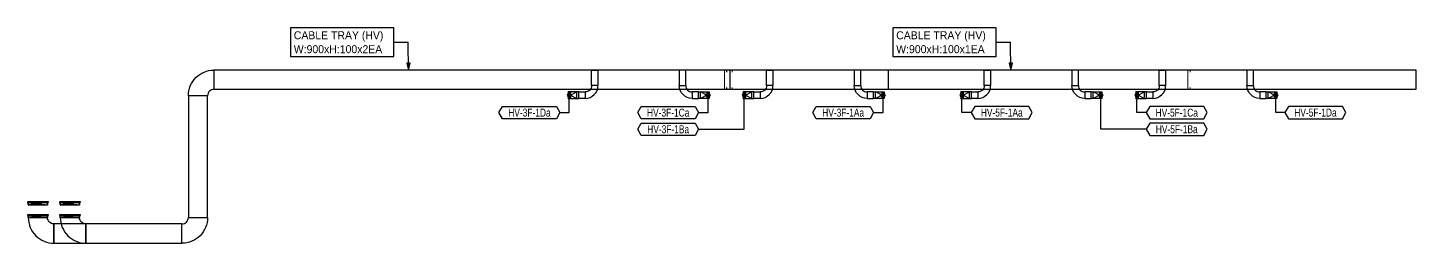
# Model space of a CAD drawing. Header units: millimetres. Extents: x 28900 to 374841, y -351975 to 849955.
# Drawn here: x 92829 to 157891, y 491605 to 501683 of the extents above; entities that cross this region are included whole.
import ezdxf
from ezdxf.enums import TextEntityAlignment as Align

# ---------------------------------------------------------------- set-up
doc = ezdxf.new("R2010")
doc.units = ezdxf.units.MM
doc.header["$LTSCALE"] = 150
for name, color, linetype in [('-----26 Electrical Cable Tray_HV_IT', 4, 'Continuous'), ('-----26 Electrical Cable Tray_HV_N', 30, 'Continuous'), ('-----26 Electrical Cable Tray_HV_UT A', 1, 'Continuous'), ('-----26 Electrical Cable Tray_HV_UT B', 71, 'Continuous'), ('-----99 Cable Schedule', 2, 'Continuous')]:
    doc.layers.add(name, color=color, linetype=linetype)
doc.styles.add('ELEC', font='Dotum.ttf')

# ---------------------------------------------------------------- blocks, each defined once
blk = doc.blocks.new('A$550585017316')
at = {"color": 0}
for p, q in [((400, 300), (0, 300)), ((0, 300), (0, 0)), ((0, 0), (400, 0)), ((500, 300), (400, 300)), ((400, 0), (500, 0)), ((500, 0), (500, 300))]:
    blk.add_line(p, q, dxfattribs=at)
at = {"color": 8}
for p, q in [((100, 0), (0, 300)), ((0, 0), (100, 300)), ((100, 150), (400, 300)), ((100, 300), (100, 0)), ((100, 150), (400, 0)), ((400, 0), (400, 300))]:
    blk.add_line(p, q, dxfattribs=at)
blk = doc.blocks.new('A$C9a0ab699')
h = blk.add_hatch(color=0)
edge = h.paths.add_edge_path()
edge.add_arc((64, 64), 64, 720, 1080, ccw=False)
at = {"color": 0}
blk.add_circle((64, 64), 64, dxfattribs=at)

msp = doc.modelspace()

# ---------------------------------------------------------------- linework, layer by layer
at = {"layer": '-----26 Electrical Cable Tray_HV_IT', "elevation": 0}
for points in [[(101554, 498805), (101554, 498805, 0.414214), (101254, 498505), (101254, 498505), (100354, 498505, -0.414214), (101554, 499705)], [(94054, 492505), (94054, 492505, -0.414214), (93754, 492805), (93754, 492805), (92854, 492805, 0.414214), (94054, 491605)], [(95554, 492505), (95554, 492505, -0.414214), (95254, 492805), (95254, 492805), (94354, 492805, 0.414214), (95554, 491605)], [(100054, 492505), (100054, 492505, 0.414214), (100354, 492805), (100354, 492805), (101254, 492805, -0.414214), (100054, 491605)]]:
    msp.add_lwpolyline(points, format="xyb", close=True, dxfattribs=at)
for points in [[(133154, 499705), (101554, 499705), (101554, 498805), (133154, 498805)], [(157891, 499705), (101554, 499705), (101554, 498805), (157891, 498805)], [(100354, 498505), (100354, 492805), (101254, 492805), (101254, 498505)], [(92854, 492905), (92854, 492805), (93754, 492805), (93754, 492905)], [(94354, 492905), (94354, 492805), (95254, 492805), (95254, 492905)], [(100054, 492505), (94054, 492505), (94054, 491605), (100054, 491605)], [(100054, 492505), (95554, 492505), (95554, 491605), (100054, 491605)]]:
    msp.add_lwpolyline(points, close=True, dxfattribs=at)
at = {"layer": '-----26 Electrical Cable Tray_HV_IT'}
for points in [[(119549, 499705), (119549, 498980), (119249, 498980), (119249, 499705)], [(123358, 499705), (123358, 498980), (123658, 498980), (123658, 499705)], [(127749, 499705), (127749, 498980), (127449, 498980), (127449, 499705)], [(131558, 499705), (131558, 498980), (131858, 498980), (131858, 499705)], [(137949, 499705), (137949, 498980), (137649, 498980), (137649, 499705)], [(141758, 499705), (141758, 498980), (142058, 498980), (142058, 499705)], [(146149, 499705), (146149, 498980), (145849, 498980), (145849, 499705)], [(149958, 499705), (149958, 498980), (150258, 498980), (150258, 499705)], [(118654, 498680), (118949, 498680), (118949, 498380), (118654, 498380)], [(124254, 498680), (123958, 498680), (123958, 498380), (124254, 498380)], [(126854, 498680), (127149, 498680), (127149, 498380), (126854, 498380)], [(132454, 498680), (132158, 498680), (132158, 498380), (132454, 498380)], [(137054, 498680), (137349, 498680), (137349, 498380), (137054, 498380)], [(142654, 498680), (142358, 498680), (142358, 498380), (142654, 498380)], [(145254, 498680), (145549, 498680), (145549, 498380), (145254, 498380)], [(150854, 498680), (150558, 498680), (150558, 498380), (150854, 498380)]]:
    msp.add_lwpolyline(points, close=True, dxfattribs=at)
at = {"layer": '-----26 Electrical Cable Tray_HV_IT', "ltscale": 7.5, "const_width": 50, "elevation": 0}
for points in [[(125577, 498905), (125577, 498805), (125477, 498805), (125477, 499705), (125577, 499705), (125577, 499605)], [(125836, 498905), (125836, 498805), (125736, 498805), (125736, 499705), (125836, 499705), (125836, 499605)], [(147294, 498905), (147294, 498805), (147194, 498805), (147194, 499705), (147294, 499705), (147294, 499605)]]:
    msp.add_lwpolyline(points, dxfattribs=at)
at = {"layer": '-----26 Electrical Cable Tray_HV_IT'}
for points in [[(119249, 498980), (119249, 498980, -0.414214), (118949, 498680), (118949, 498680), (118949, 498380, 0.414214), (119549, 498980)], [(123658, 498980), (123658, 498980, 0.414214), (123958, 498680), (123958, 498680), (123958, 498380, -0.414214), (123358, 498980)], [(127449, 498980), (127449, 498980, -0.414214), (127149, 498680), (127149, 498680), (127149, 498380, 0.414214), (127749, 498980)], [(131858, 498980), (131858, 498980, 0.414214), (132158, 498680), (132158, 498680), (132158, 498380, -0.414214), (131558, 498980)], [(137649, 498980), (137649, 498980, -0.414214), (137349, 498680), (137349, 498680), (137349, 498380, 0.414214), (137949, 498980)], [(142058, 498980), (142058, 498980, 0.414214), (142358, 498680), (142358, 498680), (142358, 498380, -0.414214), (141758, 498980)], [(145849, 498980), (145849, 498980, -0.414214), (145549, 498680), (145549, 498680), (145549, 498380, 0.414214), (146149, 498980)], [(150258, 498980), (150258, 498980, 0.414214), (150558, 498680), (150558, 498680), (150558, 498380, -0.414214), (149958, 498980)]]:
    msp.add_lwpolyline(points, format="xyb", close=True, dxfattribs=at)
at = {"layer": '-----26 Electrical Cable Tray_HV_IT', "elevation": 0}
for points in [[(93754, 492905), (92854, 492805)], [(92854, 492905), (93754, 492805)], [(95254, 492905), (94354, 492805)], [(94354, 492905), (95254, 492805)]]:
    msp.add_lwpolyline(points, dxfattribs=at)
at = {"layer": '-----26 Electrical Cable Tray_HV_N', "color": 1}
for p, q in [((109980, 501008), (110657, 501008)), ((138209, 501008), (138886, 501008))]:
    msp.add_line(p, q, dxfattribs=at)
at = {"layer": '-----26 Electrical Cable Tray_HV_N', "color": 1, "elevation": 0}
for points in [[(105134, 501683), (105134, 500333), (109980, 500333), (109980, 501683)], [(133363, 501683), (133363, 500333), (138209, 500333), (138209, 501683)]]:
    msp.add_lwpolyline(points, close=True, dxfattribs=at)
for points in [[(110665, 499705), (110745, 500025), (110585, 500025), (110665, 499705), (110657, 501008)], [(138894, 499705), (138974, 500025), (138814, 500025), (138894, 499705), (138886, 501008)]]:
    msp.add_lwpolyline(points, dxfattribs=at)
at = {"layer": '-----26 Electrical Cable Tray_HV_UT A', "elevation": 0}
msp.add_lwpolyline([(92854, 493505), (92854, 493405), (93754, 493405), (93754, 493505)], close=True, dxfattribs=at)
for points in [[(93754, 493505), (92854, 493405)], [(92854, 493505), (93754, 493405)]]:
    msp.add_lwpolyline(points, dxfattribs=at)
at = {"layer": '-----26 Electrical Cable Tray_HV_UT B', "elevation": 0}
msp.add_lwpolyline([(94354, 493505), (94354, 493405), (95254, 493405), (95254, 493505)], close=True, dxfattribs=at)
for points in [[(95254, 493505), (94354, 493405)], [(94354, 493505), (95254, 493405)]]:
    msp.add_lwpolyline(points, dxfattribs=at)
at = {"layer": '-----99 Cable Schedule', "color": 1}
for points in [[(117766, 497714), (118204, 497714), (118204, 498530)], [(124266, 496936), (126404, 496936), (126404, 498530)], [(145241, 496936), (143104, 496936), (143104, 498530)], [(151741, 497714), (151304, 497714), (151304, 498530)]]:
    msp.add_lwpolyline(points, dxfattribs=at)
at = {"layer": '-----99 Cable Schedule', "color": 1, "elevation": 0}
for points in [[(124266, 497714), (124704, 497714), (124704, 498530)], [(132466, 497714), (132904, 497714), (132904, 498530)], [(137041, 497714), (136604, 497714), (136604, 498530)], [(145241, 497714), (144804, 497714), (144804, 498530)]]:
    msp.add_lwpolyline(points, dxfattribs=at)
at = {"layer": '-----99 Cable Schedule', "color": 1}
for points in [[(117599, 498003), (117766, 497714), (117599, 497425), (115077, 497425), (114910, 497714), (115077, 498003)], [(151908, 498003), (151741, 497714), (151908, 497425), (154431, 497425), (154597, 497714), (154431, 498003)]]:
    msp.add_lwpolyline(points, close=True, dxfattribs=at)
at = {"layer": '-----99 Cable Schedule', "color": 1, "elevation": 0}
for points in [[(124099, 498003), (124266, 497714), (124099, 497425), (121577, 497425), (121410, 497714), (121577, 498003)], [(132299, 498003), (132466, 497714), (132299, 497425), (129777, 497425), (129610, 497714), (129777, 498003)], [(137208, 498003), (137041, 497714), (137208, 497425), (139731, 497425), (139897, 497714), (139731, 498003)], [(145408, 498003), (145241, 497714), (145408, 497425), (147931, 497425), (148097, 497714), (147931, 498003)], [(124099, 497225), (124266, 496936), (124099, 496648), (121577, 496648), (121410, 496936), (121577, 497225)], [(145408, 497225), (145241, 496936), (145408, 496648), (147931, 496648), (148097, 496936), (147931, 497225)]]:
    msp.add_lwpolyline(points, close=True, dxfattribs=at)
at = {"color": 0, "elevation": 0}
for points in [[(92829, 493505), (92829, 493555), (93779, 493555), (93779, 493505), (92829, 493505)], [(92879, 493405), (92854, 493405), (92854, 493505), (93754, 493505), (93754, 493405), (93729, 493405)], [(94329, 493505), (94329, 493555), (95279, 493555), (95279, 493505), (94329, 493505)], [(94379, 493405), (94354, 493405), (94354, 493505), (95254, 493505), (95254, 493405), (95229, 493405)], [(92829, 492905), (92829, 492955), (93779, 492955), (93779, 492905), (92829, 492905)], [(92879, 492805), (92854, 492805), (92854, 492905), (93754, 492905), (93754, 492805), (93729, 492805)], [(94329, 492905), (94329, 492955), (95279, 492955), (95279, 492905), (94329, 492905)], [(94379, 492805), (94354, 492805), (94354, 492905), (95254, 492905), (95254, 492805), (95229, 492805)]]:
    msp.add_lwpolyline(points, dxfattribs=at)

# ---------------------------------------------------------------- block references
at = {"layer": '-----26 Electrical Cable Tray_HV_IT'}
for p in [(118154, 498380), (126354, 498380), (136554, 498380), (144754, 498380)]:
    msp.add_blockref('A$550585017316', p, dxfattribs=at)
at = {"layer": '-----26 Electrical Cable Tray_HV_IT', "xscale": -1}
for p in [(124754, 498380), (132954, 498380), (143154, 498380), (151354, 498380)]:
    msp.add_blockref('A$550585017316', p, dxfattribs=at)
at = {"layer": '-----99 Cable Schedule', "color": 1, "yscale": 1.5, "zscale": 1.5}
for p, xscale, rotation in [((118108, 498434), -1.5, 270), ((124800, 498434), 1.5, 90.00000000000001), ((126308, 498434), -1.5, 270), ((133000, 498434), 1.5, 90.00000000000001), ((136508, 498434), -1.5, 270), ((143200, 498434), 1.5, 90.00000000000001), ((144708, 498434), -1.5, 270), ((151400, 498434), 1.5, 90.00000000000001)]:
    msp.add_blockref('A$C9a0ab699', p, dxfattribs=dict(at, xscale=xscale, rotation=rotation))

# ---------------------------------------------------------------- texts
at = {"layer": '-----26 Electrical Cable Tray_HV_IT', "style": 'ELEC'}
for s, p in [('CABLE TRAY (HV)', (105294, 501333)), ('CABLE TRAY (HV)', (133523, 501333)), ('W:900xH:100x2EA', (105294, 500683)), ('W:900xH:100x1EA', (133523, 500683))]:
    msp.add_text(s, height=375, dxfattribs=at).set_placement(p, align=Align.MIDDLE_LEFT)
at = {"layer": '-----99 Cable Schedule', "style": 'ELEC', "width": 0.8}
for s, p in [('HV-3F-1Da', (116338, 497714)), ('HV-3F-1Ca', (122838, 497714)), ('HV-3F-1Aa', (131038, 497714)), ('HV-5F-1Aa', (138469, 497714)), ('HV-5F-1Ca', (146669, 497714)), ('HV-5F-1Da', (153169, 497714)), ('HV-3F-1Ba', (122838, 496936)), ('HV-5F-1Ba', (146669, 496936))]:
    msp.add_text(s, height=375, dxfattribs=at).set_placement(p, align=Align.MIDDLE)
at = {"color": 0, "style": 'ELEC', "width": 0.7}
for p in [(93327, 493451), (94827, 493451)]:
    msp.add_text('HV 트레이-UT', height=50, dxfattribs=at).set_placement(p, align=Align.MIDDLE_CENTER)

doc.saveas('drawing.dxf')
